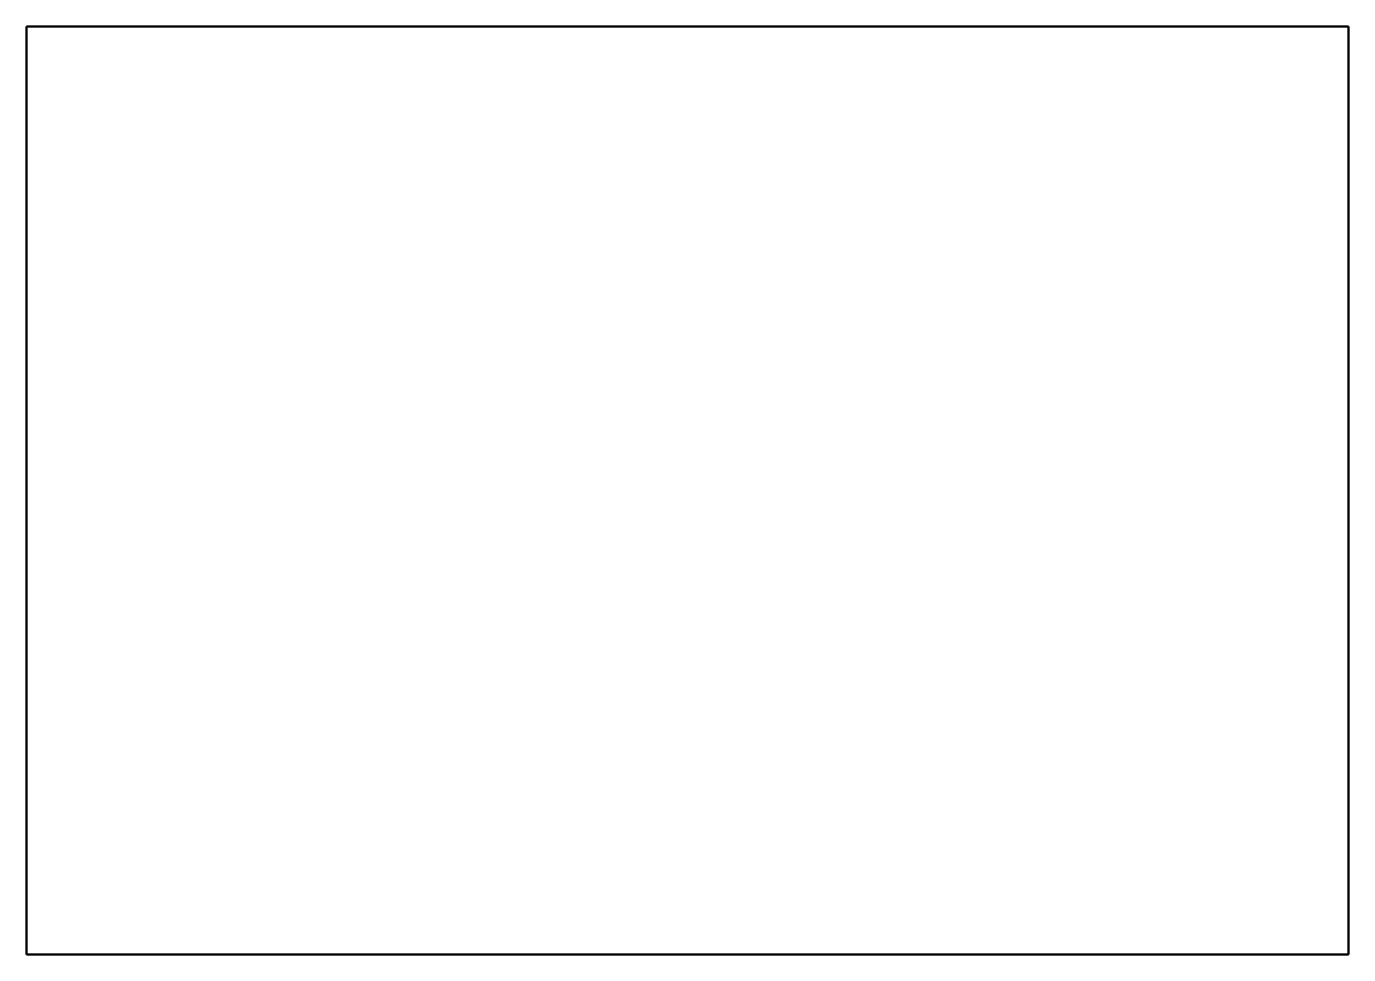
# Model space of a CAD drawing. Header units: millimetres. Extents: x 0 to 445, y 0 to 312.
import ezdxf

# ---------------------------------------------------------------- set-up
doc = ezdxf.new("R2010")
doc.units = ezdxf.units.MM
doc.layers.add('Outline', color=7, linetype='Continuous', lineweight=50)

msp = doc.modelspace()

# ---------------------------------------------------------------- linework, layer by layer
at = {"layer": 'Outline'}
for p, q in [((0, 312.25), (445, 312.25)), ((0, 0), (0, 312.25)), ((445, 312.25), (445, 0)), ((445, 0), (0, 0))]:
    msp.add_line(p, q, dxfattribs=at)

doc.saveas('drawing.dxf')
